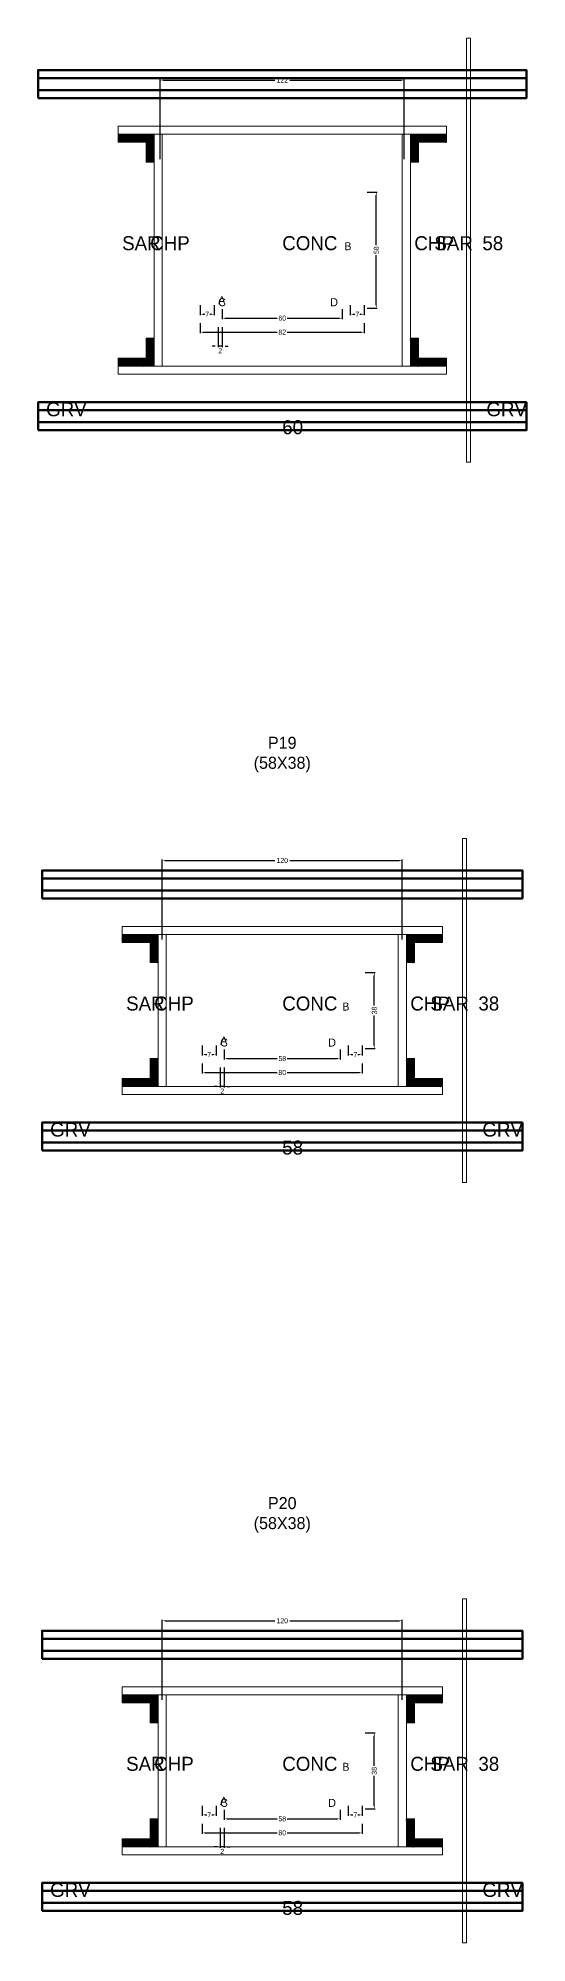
# Model space of a CAD drawing. Header units: centimetres. Extents: x -8500 to 4299, y -7226 to 295.
# Drawn here: x -122 to 122, y -6786 to -5834 of the extents above; entities that cross this region are included whole.
import ezdxf

# ---------------------------------------------------------------- set-up
doc = ezdxf.new("R2010")
doc.units = ezdxf.units.CM
for name, color, linetype in [('COTA', 241, 'Continuous'), ('GRAVATA', 224, 'Continuous'), ('Hachura', 251, 'Continuous'), ('NOMENCLATURA', 7, 'Continuous'), ('SARRAFO', 251, 'Continuous'), ('Texto Seção', 7, 'Continuous')]:
    doc.layers.add(name, color=color, linetype=linetype)
doc.dimstyles.new('cotax2', dxfattribs={"dimtxt": 2.5, "dimasz": 1.5, "dimexe": 0.5, "dimexo": 0.5, "dimgap": 0.5, "dimtad": 1, "dimcen": 2.5, "dimazin": 3, "dimtfac": 1, "dimtmove": 0, "dimatfit": 3})

# ---------------------------------------------------------------- blocks, each defined once
blk = doc.blocks.new('_CLOSEDFILLED')
at = {"color": 0, "linetype": 'BYBLOCK'}
blk.add_solid([(-1, 0.16), (0, 0), (-1, -0.16)], dxfattribs=at)
blk = doc.blocks.new('*D558')
for p, q in [((-41, -5976.5), (-41, -5981.5)), ((41, -5976.5), (41, -5981.5)), ((-39.5, -5981), (-2.5, -5981)), ((2.5, -5981), (39.5, -5981))]:
    blk.add_line(p, q)
at = {"layer": 'Defpoints'}
for p in [(-41, -5976), (41, -5976), (-41, -5981)]:
    blk.add_point(p, dxfattribs=at)
at = {"layer": 'COTA', "xscale": 1.5, "yscale": 1.5, "rotation": 180}
blk.add_blockref('_CLOSEDFILLED', (-41, -5981), dxfattribs=at)
at = {"layer": 'COTA', "xscale": 1.5, "yscale": 1.5}
blk.add_blockref('_CLOSEDFILLED', (41, -5981), dxfattribs=at)
at = {"layer": 'COTA', "insert": (0, -5981), "char_height": 2.5, "attachment_point": 5}
blk.add_mtext('82', dxfattribs=at)
blk = doc.blocks.new('*D559')
for p, q in [((-30, -5969.5), (-30, -5974.5)), ((-28.5, -5974), (-2.5, -5974)), ((2.5, -5974), (28.5, -5974)), ((30, -5969.5), (30, -5974.5))]:
    blk.add_line(p, q)
at = {"layer": 'Defpoints'}
for p in [(-30, -5969), (30, -5969), (-30, -5974)]:
    blk.add_point(p, dxfattribs=at)
at = {"layer": 'COTA', "xscale": 1.5, "yscale": 1.5, "rotation": 180}
blk.add_blockref('_CLOSEDFILLED', (-30, -5974), dxfattribs=at)
at = {"layer": 'COTA', "xscale": 1.5, "yscale": 1.5}
blk.add_blockref('_CLOSEDFILLED', (30, -5974), dxfattribs=at)
at = {"layer": 'COTA', "insert": (0, -5974), "char_height": 2.5, "attachment_point": 5}
blk.add_mtext('60', dxfattribs=at)
blk = doc.blocks.new('*D560')
for p, q in [((42.5, -5911), (47.5, -5911)), ((47, -5937.5), (47, -5912.5)), ((47, -5967.5), (47, -5942.5)), ((42.5, -5969), (47.5, -5969))]:
    blk.add_line(p, q)
at = {"layer": 'Defpoints'}
for p in [(42, -5911), (42, -5969), (47, -5969)]:
    blk.add_point(p, dxfattribs=at)
at = {"layer": 'COTA', "xscale": 1.5, "yscale": 1.5}
for p, rotation in [((47, -5911), 90), ((47, -5969), 270)]:
    blk.add_blockref('_CLOSEDFILLED', p, dxfattribs=dict(at, rotation=rotation))
at = {"layer": 'COTA', "insert": (47, -5940), "char_height": 2.5, "attachment_point": 5, "rotation": 90}
blk.add_mtext('58', dxfattribs=at)
blk = doc.blocks.new('*D561')
for p, q in [((-41, -5967.5), (-41, -5972.5)), ((-34, -5967.5), (-34, -5972.5)), ((-39.5, -5972), (-38.75, -5972)), ((-36.25, -5972), (-35.5, -5972))]:
    blk.add_line(p, q)
at = {"layer": 'Defpoints'}
for p in [(-41, -5967), (-34, -5967), (-41, -5972)]:
    blk.add_point(p, dxfattribs=at)
at = {"layer": 'COTA', "xscale": 1.5, "yscale": 1.5, "rotation": 180}
blk.add_blockref('_CLOSEDFILLED', (-41, -5972), dxfattribs=at)
at = {"layer": 'COTA', "xscale": 1.5, "yscale": 1.5}
blk.add_blockref('_CLOSEDFILLED', (-34, -5972), dxfattribs=at)
at = {"layer": 'COTA', "insert": (-37.5, -5972), "char_height": 2.5, "attachment_point": 5}
blk.add_mtext('7', dxfattribs=at)
blk = doc.blocks.new('*D562')
for p, q in [((34, -5967.5), (34, -5972.5)), ((41, -5967.5), (41, -5972.5)), ((35.5, -5972), (36.25, -5972)), ((38.75, -5972), (39.5, -5972))]:
    blk.add_line(p, q)
at = {"layer": 'Defpoints'}
for p in [(34, -5967), (41, -5967), (34, -5972)]:
    blk.add_point(p, dxfattribs=at)
at = {"layer": 'COTA', "xscale": 1.5, "yscale": 1.5, "rotation": 180}
blk.add_blockref('_CLOSEDFILLED', (34, -5972), dxfattribs=at)
at = {"layer": 'COTA', "xscale": 1.5, "yscale": 1.5}
blk.add_blockref('_CLOSEDFILLED', (41, -5972), dxfattribs=at)
at = {"layer": 'COTA', "insert": (37.5, -5972), "char_height": 2.5, "attachment_point": 5}
blk.add_mtext('7', dxfattribs=at)
blk = doc.blocks.new('*D563')
for p, q in [((-61, -5894.5), (-61, -5854.5)), ((61, -5894.5), (61, -5854.5)), ((-59.5, -5855), (-3.75, -5855)), ((3.75, -5855), (59.5, -5855))]:
    blk.add_line(p, q)
at = {"layer": 'Defpoints'}
for p in [(-61, -5855), (-61, -5895), (61, -5895)]:
    blk.add_point(p, dxfattribs=at)
at = {"layer": 'COTA', "xscale": 1.5, "yscale": 1.5, "rotation": 180}
blk.add_blockref('_CLOSEDFILLED', (-61, -5855), dxfattribs=at)
at = {"layer": 'COTA', "xscale": 1.5, "yscale": 1.5}
blk.add_blockref('_CLOSEDFILLED', (61, -5855), dxfattribs=at)
at = {"layer": 'COTA', "insert": (0, -5855), "char_height": 2.5, "attachment_point": 5}
blk.add_mtext('122', dxfattribs=at)
blk = doc.blocks.new('*D592')
for p, q in [((-40, -6346.5), (-40, -6351.5)), ((40, -6346.5), (40, -6351.5)), ((-38.5, -6351), (-2.5, -6351)), ((2.5, -6351), (38.5, -6351))]:
    blk.add_line(p, q)
at = {"layer": 'Defpoints'}
for p in [(-40, -6346), (40, -6346), (-40, -6351)]:
    blk.add_point(p, dxfattribs=at)
at = {"layer": 'COTA', "xscale": 1.5, "yscale": 1.5, "rotation": 180}
blk.add_blockref('_CLOSEDFILLED', (-40, -6351), dxfattribs=at)
at = {"layer": 'COTA', "xscale": 1.5, "yscale": 1.5}
blk.add_blockref('_CLOSEDFILLED', (40, -6351), dxfattribs=at)
at = {"layer": 'COTA', "insert": (0, -6351), "char_height": 2.5, "attachment_point": 5}
blk.add_mtext('80', dxfattribs=at)
blk = doc.blocks.new('*D593')
for p, q in [((-29, -6339.5), (-29, -6344.5)), ((29, -6339.5), (29, -6344.5)), ((-27.5, -6344), (-2.5, -6344)), ((2.5, -6344), (27.5, -6344))]:
    blk.add_line(p, q)
at = {"layer": 'Defpoints'}
for p in [(-29, -6339), (29, -6339), (-29, -6344)]:
    blk.add_point(p, dxfattribs=at)
at = {"layer": 'COTA', "xscale": 1.5, "yscale": 1.5, "rotation": 180}
blk.add_blockref('_CLOSEDFILLED', (-29, -6344), dxfattribs=at)
at = {"layer": 'COTA', "xscale": 1.5, "yscale": 1.5}
blk.add_blockref('_CLOSEDFILLED', (29, -6344), dxfattribs=at)
at = {"layer": 'COTA', "insert": (0, -6344), "char_height": 2.5, "attachment_point": 5}
blk.add_mtext('58', dxfattribs=at)
blk = doc.blocks.new('*D594')
for p, q in [((41.5, -6301), (46.5, -6301)), ((46, -6317.5), (46, -6302.5)), ((46, -6337.5), (46, -6322.5)), ((41.5, -6339), (46.5, -6339))]:
    blk.add_line(p, q)
at = {"layer": 'Defpoints'}
for p in [(41, -6301), (41, -6339), (46, -6339)]:
    blk.add_point(p, dxfattribs=at)
at = {"layer": 'COTA', "xscale": 1.5, "yscale": 1.5}
for p, rotation in [((46, -6301), 90), ((46, -6339), 270)]:
    blk.add_blockref('_CLOSEDFILLED', p, dxfattribs=dict(at, rotation=rotation))
at = {"layer": 'COTA', "insert": (46, -6320), "char_height": 2.5, "attachment_point": 5, "rotation": 90}
blk.add_mtext('38', dxfattribs=at)
blk = doc.blocks.new('*D595')
for p, q in [((-40, -6337.5), (-40, -6342.5)), ((-33, -6337.5), (-33, -6342.5)), ((-38.5, -6342), (-37.75, -6342)), ((-35.25, -6342), (-34.5, -6342))]:
    blk.add_line(p, q)
at = {"layer": 'Defpoints'}
for p in [(-40, -6337), (-33, -6337), (-40, -6342)]:
    blk.add_point(p, dxfattribs=at)
at = {"layer": 'COTA', "xscale": 1.5, "yscale": 1.5, "rotation": 180}
blk.add_blockref('_CLOSEDFILLED', (-40, -6342), dxfattribs=at)
at = {"layer": 'COTA', "xscale": 1.5, "yscale": 1.5}
blk.add_blockref('_CLOSEDFILLED', (-33, -6342), dxfattribs=at)
at = {"layer": 'COTA', "insert": (-36.5, -6342), "char_height": 2.5, "attachment_point": 5}
blk.add_mtext('7', dxfattribs=at)
blk = doc.blocks.new('*D596')
for p, q in [((33, -6337.5), (33, -6342.5)), ((40, -6337.5), (40, -6342.5)), ((34.5, -6342), (35.25, -6342)), ((37.75, -6342), (38.5, -6342))]:
    blk.add_line(p, q)
at = {"layer": 'Defpoints'}
for p in [(33, -6337), (40, -6337), (33, -6342)]:
    blk.add_point(p, dxfattribs=at)
at = {"layer": 'COTA', "xscale": 1.5, "yscale": 1.5, "rotation": 180}
blk.add_blockref('_CLOSEDFILLED', (33, -6342), dxfattribs=at)
at = {"layer": 'COTA', "xscale": 1.5, "yscale": 1.5}
blk.add_blockref('_CLOSEDFILLED', (40, -6342), dxfattribs=at)
at = {"layer": 'COTA', "insert": (36.5, -6342), "char_height": 2.5, "attachment_point": 5}
blk.add_mtext('7', dxfattribs=at)
blk = doc.blocks.new('*D597')
for p, q in [((-60, -6284.5), (-60, -6244.5)), ((-58.5, -6245), (-3.75, -6245)), ((3.75, -6245), (58.5, -6245)), ((60, -6284.5), (60, -6244.5))]:
    blk.add_line(p, q)
at = {"layer": 'Defpoints'}
for p in [(-60, -6245), (-60, -6285), (60, -6285)]:
    blk.add_point(p, dxfattribs=at)
at = {"layer": 'COTA', "xscale": 1.5, "yscale": 1.5, "rotation": 180}
blk.add_blockref('_CLOSEDFILLED', (-60, -6245), dxfattribs=at)
at = {"layer": 'COTA', "xscale": 1.5, "yscale": 1.5}
blk.add_blockref('_CLOSEDFILLED', (60, -6245), dxfattribs=at)
at = {"layer": 'COTA', "insert": (0, -6245), "char_height": 2.5, "attachment_point": 5}
blk.add_mtext('120', dxfattribs=at)
blk = doc.blocks.new('*D626')
for p, q in [((-40, -6726.5), (-40, -6731.5)), ((40, -6726.5), (40, -6731.5)), ((-38.5, -6731), (-2.5, -6731)), ((2.5, -6731), (38.5, -6731))]:
    blk.add_line(p, q)
at = {"layer": 'Defpoints'}
for p in [(-40, -6726), (40, -6726), (-40, -6731)]:
    blk.add_point(p, dxfattribs=at)
at = {"layer": 'COTA', "xscale": 1.5, "yscale": 1.5, "rotation": 180}
blk.add_blockref('_CLOSEDFILLED', (-40, -6731), dxfattribs=at)
at = {"layer": 'COTA', "xscale": 1.5, "yscale": 1.5}
blk.add_blockref('_CLOSEDFILLED', (40, -6731), dxfattribs=at)
at = {"layer": 'COTA', "insert": (0, -6731), "char_height": 2.5, "attachment_point": 5}
blk.add_mtext('80', dxfattribs=at)
blk = doc.blocks.new('*D627')
for p, q in [((-29, -6719.5), (-29, -6724.5)), ((29, -6719.5), (29, -6724.5)), ((-27.5, -6724), (-2.5, -6724)), ((2.5, -6724), (27.5, -6724))]:
    blk.add_line(p, q)
at = {"layer": 'Defpoints'}
for p in [(-29, -6719), (29, -6719), (-29, -6724)]:
    blk.add_point(p, dxfattribs=at)
at = {"layer": 'COTA', "xscale": 1.5, "yscale": 1.5, "rotation": 180}
blk.add_blockref('_CLOSEDFILLED', (-29, -6724), dxfattribs=at)
at = {"layer": 'COTA', "xscale": 1.5, "yscale": 1.5}
blk.add_blockref('_CLOSEDFILLED', (29, -6724), dxfattribs=at)
at = {"layer": 'COTA', "insert": (0, -6724), "char_height": 2.5, "attachment_point": 5}
blk.add_mtext('58', dxfattribs=at)
blk = doc.blocks.new('*D628')
for p, q in [((41.5, -6681), (46.5, -6681)), ((46, -6697.5), (46, -6682.5)), ((46, -6717.5), (46, -6702.5)), ((41.5, -6719), (46.5, -6719))]:
    blk.add_line(p, q)
at = {"layer": 'Defpoints'}
for p in [(41, -6681), (41, -6719), (46, -6719)]:
    blk.add_point(p, dxfattribs=at)
at = {"layer": 'COTA', "xscale": 1.5, "yscale": 1.5}
for p, rotation in [((46, -6681), 90), ((46, -6719), 270)]:
    blk.add_blockref('_CLOSEDFILLED', p, dxfattribs=dict(at, rotation=rotation))
at = {"layer": 'COTA', "insert": (46, -6700), "char_height": 2.5, "attachment_point": 5, "rotation": 90}
blk.add_mtext('38', dxfattribs=at)
blk = doc.blocks.new('*D629')
for p, q in [((-40, -6717.5), (-40, -6722.5)), ((-33, -6717.5), (-33, -6722.5)), ((-38.5, -6722), (-37.75, -6722)), ((-35.25, -6722), (-34.5, -6722))]:
    blk.add_line(p, q)
at = {"layer": 'Defpoints'}
for p in [(-40, -6717), (-33, -6717), (-40, -6722)]:
    blk.add_point(p, dxfattribs=at)
at = {"layer": 'COTA', "xscale": 1.5, "yscale": 1.5, "rotation": 180}
blk.add_blockref('_CLOSEDFILLED', (-40, -6722), dxfattribs=at)
at = {"layer": 'COTA', "xscale": 1.5, "yscale": 1.5}
blk.add_blockref('_CLOSEDFILLED', (-33, -6722), dxfattribs=at)
at = {"layer": 'COTA', "insert": (-36.5, -6722), "char_height": 2.5, "attachment_point": 5}
blk.add_mtext('7', dxfattribs=at)
blk = doc.blocks.new('*D630')
for p, q in [((33, -6717.5), (33, -6722.5)), ((40, -6717.5), (40, -6722.5)), ((34.5, -6722), (35.25, -6722)), ((37.75, -6722), (38.5, -6722))]:
    blk.add_line(p, q)
at = {"layer": 'Defpoints'}
for p in [(33, -6717), (40, -6717), (33, -6722)]:
    blk.add_point(p, dxfattribs=at)
at = {"layer": 'COTA', "xscale": 1.5, "yscale": 1.5, "rotation": 180}
blk.add_blockref('_CLOSEDFILLED', (33, -6722), dxfattribs=at)
at = {"layer": 'COTA', "xscale": 1.5, "yscale": 1.5}
blk.add_blockref('_CLOSEDFILLED', (40, -6722), dxfattribs=at)
at = {"layer": 'COTA', "insert": (36.5, -6722), "char_height": 2.5, "attachment_point": 5}
blk.add_mtext('7', dxfattribs=at)
blk = doc.blocks.new('*D631')
for p, q in [((-60, -6664.5), (-60, -6624.5)), ((-58.5, -6625), (-3.75, -6625)), ((3.75, -6625), (58.5, -6625)), ((60, -6664.5), (60, -6624.5))]:
    blk.add_line(p, q)
at = {"layer": 'Defpoints'}
for p in [(-60, -6625), (-60, -6665), (60, -6665)]:
    blk.add_point(p, dxfattribs=at)
at = {"layer": 'COTA', "xscale": 1.5, "yscale": 1.5, "rotation": 180}
blk.add_blockref('_CLOSEDFILLED', (-60, -6625), dxfattribs=at)
at = {"layer": 'COTA', "xscale": 1.5, "yscale": 1.5}
blk.add_blockref('_CLOSEDFILLED', (60, -6625), dxfattribs=at)
at = {"layer": 'COTA', "insert": (0, -6625), "char_height": 2.5, "attachment_point": 5}
blk.add_mtext('120', dxfattribs=at)

msp = doc.modelspace()

# ---------------------------------------------------------------- hatches: boundary and pattern name
at = {"layer": 'SARRAFO'}
h = msp.add_hatch(dxfattribs=at)
h.set_pattern_fill('SOLID', scale=2)
h.paths.add_polyline_path([(-82, -5886), (-68, -5886), (-68, -5882), (-82, -5882)])
h = msp.add_hatch(dxfattribs=at)
h.set_pattern_fill('SOLID', scale=2)
h.paths.add_polyline_path([(-68, -5896), (-64, -5896), (-64, -5882), (-68, -5882)])
h = msp.add_hatch(dxfattribs=at)
h.set_pattern_fill('SOLID', scale=2)
h.paths.add_polyline_path([(64, -5896), (68, -5896), (68, -5882), (64, -5882)])
h = msp.add_hatch(dxfattribs=at)
h.set_pattern_fill('SOLID', scale=2)
h.paths.add_polyline_path([(68, -5886), (82, -5886), (82, -5882), (68, -5882)])
h = msp.add_hatch(dxfattribs=at)
h.set_pattern_fill('SOLID', scale=2)
h.paths.add_polyline_path([(-68, -5998), (-64, -5998), (-64, -5984), (-68, -5984)])
h = msp.add_hatch(dxfattribs=at)
h.set_pattern_fill('SOLID', scale=2)
h.paths.add_polyline_path([(64, -5998), (68, -5998), (68, -5984), (64, -5984)])
h = msp.add_hatch(dxfattribs=at)
h.set_pattern_fill('SOLID', scale=2)
h.paths.add_polyline_path([(-82, -5998), (-68, -5998), (-68, -5994), (-82, -5994)])
h = msp.add_hatch(dxfattribs=at)
h.set_pattern_fill('SOLID', scale=2)
h.paths.add_polyline_path([(68, -5998), (82, -5998), (82, -5994), (68, -5994)])
h = msp.add_hatch(dxfattribs=at)
h.set_pattern_fill('SOLID', scale=2)
h.paths.add_polyline_path([(-80, -6286), (-66, -6286), (-66, -6282), (-80, -6282)])
h = msp.add_hatch(dxfattribs=at)
h.set_pattern_fill('SOLID', scale=2)
h.paths.add_polyline_path([(-66, -6296), (-62, -6296), (-62, -6282), (-66, -6282)])
h = msp.add_hatch(dxfattribs=at)
h.set_pattern_fill('SOLID', scale=2)
h.paths.add_polyline_path([(62, -6296), (66, -6296), (66, -6282), (62, -6282)])
h = msp.add_hatch(dxfattribs=at)
h.set_pattern_fill('SOLID', scale=2)
h.paths.add_polyline_path([(66, -6286), (80, -6286), (80, -6282), (66, -6282)])
h = msp.add_hatch(dxfattribs=at)
h.set_pattern_fill('SOLID', scale=2)
h.paths.add_polyline_path([(-66, -6358), (-62, -6358), (-62, -6344), (-66, -6344)])
h = msp.add_hatch(dxfattribs=at)
h.set_pattern_fill('SOLID', scale=2)
h.paths.add_polyline_path([(62, -6358), (66, -6358), (66, -6344), (62, -6344)])
h = msp.add_hatch(dxfattribs=at)
h.set_pattern_fill('SOLID', scale=2)
h.paths.add_polyline_path([(-80, -6358), (-66, -6358), (-66, -6354), (-80, -6354)])
h = msp.add_hatch(dxfattribs=at)
h.set_pattern_fill('SOLID', scale=2)
h.paths.add_polyline_path([(66, -6358), (80, -6358), (80, -6354), (66, -6354)])
h = msp.add_hatch(dxfattribs=at)
h.set_pattern_fill('SOLID', scale=2)
h.paths.add_polyline_path([(-80, -6666), (-66, -6666), (-66, -6662), (-80, -6662)])
h = msp.add_hatch(dxfattribs=at)
h.set_pattern_fill('SOLID', scale=2)
h.paths.add_polyline_path([(-66, -6676), (-62, -6676), (-62, -6662), (-66, -6662)])
h = msp.add_hatch(dxfattribs=at)
h.set_pattern_fill('SOLID', scale=2)
h.paths.add_polyline_path([(62, -6676), (66, -6676), (66, -6662), (62, -6662)])
h = msp.add_hatch(dxfattribs=at)
h.set_pattern_fill('SOLID', scale=2)
h.paths.add_polyline_path([(66, -6666), (80, -6666), (80, -6662), (66, -6662)])
h = msp.add_hatch(dxfattribs=at)
h.set_pattern_fill('SOLID', scale=2)
h.paths.add_polyline_path([(-66, -6738), (-62, -6738), (-62, -6724), (-66, -6724)])
h = msp.add_hatch(dxfattribs=at)
h.set_pattern_fill('SOLID', scale=2)
h.paths.add_polyline_path([(62, -6738), (66, -6738), (66, -6724), (62, -6724)])
h = msp.add_hatch(dxfattribs=at)
h.set_pattern_fill('SOLID', scale=2)
h.paths.add_polyline_path([(-80, -6738), (-66, -6738), (-66, -6734), (-80, -6734)])
h = msp.add_hatch(dxfattribs=at)
h.set_pattern_fill('SOLID', scale=2)
h.paths.add_polyline_path([(66, -6738), (80, -6738), (80, -6734), (66, -6734)])

# ---------------------------------------------------------------- linework, layer by layer
at = {"layer": 'GRAVATA', "lineweight": 50}
for points in [[(-122, -5864), (122, -5864), (122, -5850), (-122, -5850)], [(-122, -5860), (122, -5860), (122, -5854), (-122, -5854)], [(-122, -6030), (122, -6030), (122, -6016), (-122, -6016)], [(-122, -6026), (122, -6026), (122, -6020), (-122, -6020)], [(-120, -6264), (120, -6264), (120, -6250), (-120, -6250)], [(-120, -6260), (120, -6260), (120, -6254), (-120, -6254)], [(-120, -6390), (120, -6390), (120, -6376), (-120, -6376)], [(-120, -6386), (120, -6386), (120, -6380), (-120, -6380)], [(-120, -6644), (120, -6644), (120, -6630), (-120, -6630)], [(-120, -6640), (120, -6640), (120, -6634), (-120, -6634)], [(-120, -6770), (120, -6770), (120, -6756), (-120, -6756)], [(-120, -6766), (120, -6766), (120, -6760), (-120, -6760)]]:
    msp.add_lwpolyline(points, close=True, dxfattribs=at)
at = {"layer": 'Hachura', "lineweight": 13}
for points in [[(92, -6046), (94, -6046), (94, -5834), (92, -5834)], [(90, -6406), (92, -6406), (92, -6234), (90, -6234)], [(90, -6786), (92, -6786), (92, -6614), (90, -6614)]]:
    msp.add_lwpolyline(points, close=True, dxfattribs=at)
at = {"layer": 'Hachura', "lineweight": 18}
for points in [[(-82, -5882), (82, -5882), (82, -5878), (-82, -5878)], [(-64, -5998), (-60, -5998), (-60, -5882), (-64, -5882)], [(60, -5998), (64, -5998), (64, -5882), (60, -5882)], [(-82, -6002), (82, -6002), (82, -5998), (-82, -5998)], [(-80, -6282), (80, -6282), (80, -6278), (-80, -6278)], [(-62, -6358), (-58, -6358), (-58, -6282), (-62, -6282)], [(58, -6358), (62, -6358), (62, -6282), (58, -6282)], [(-80, -6362), (80, -6362), (80, -6358), (-80, -6358)], [(-80, -6662), (80, -6662), (80, -6658), (-80, -6658)], [(-62, -6738), (-58, -6738), (-58, -6662), (-62, -6662)], [(58, -6738), (62, -6738), (62, -6662), (58, -6662)], [(-80, -6742), (80, -6742), (80, -6738), (-80, -6738)]]:
    msp.add_lwpolyline(points, close=True, dxfattribs=at)
at = {"layer": 'SARRAFO', "lineweight": 13}
for points in [[(-82, -5886), (-68, -5886), (-68, -5882), (-82, -5882)], [(-68, -5896), (-64, -5896), (-64, -5882), (-68, -5882)], [(64, -5896), (68, -5896), (68, -5882), (64, -5882)], [(68, -5886), (82, -5886), (82, -5882), (68, -5882)], [(-68, -5998), (-64, -5998), (-64, -5984), (-68, -5984)], [(64, -5998), (68, -5998), (68, -5984), (64, -5984)], [(-82, -5998), (-68, -5998), (-68, -5994), (-82, -5994)], [(68, -5998), (82, -5998), (82, -5994), (68, -5994)], [(-80, -6286), (-66, -6286), (-66, -6282), (-80, -6282)], [(-66, -6296), (-62, -6296), (-62, -6282), (-66, -6282)], [(62, -6296), (66, -6296), (66, -6282), (62, -6282)], [(66, -6286), (80, -6286), (80, -6282), (66, -6282)], [(-66, -6358), (-62, -6358), (-62, -6344), (-66, -6344)], [(62, -6358), (66, -6358), (66, -6344), (62, -6344)], [(-80, -6358), (-66, -6358), (-66, -6354), (-80, -6354)], [(66, -6358), (80, -6358), (80, -6354), (66, -6354)], [(-80, -6666), (-66, -6666), (-66, -6662), (-80, -6662)], [(-66, -6676), (-62, -6676), (-62, -6662), (-66, -6662)], [(62, -6676), (66, -6676), (66, -6662), (62, -6662)], [(66, -6666), (80, -6666), (80, -6662), (66, -6662)], [(-66, -6738), (-62, -6738), (-62, -6724), (-66, -6724)], [(62, -6738), (66, -6738), (66, -6724), (62, -6724)], [(-80, -6738), (-66, -6738), (-66, -6734), (-80, -6734)], [(66, -6738), (80, -6738), (80, -6734), (66, -6734)]]:
    msp.add_lwpolyline(points, close=True, dxfattribs=at)

# ---------------------------------------------------------------- texts
at = {"layer": 'NOMENCLATURA'}
for s, p in [('B', (31, -5940)), ('A', (-32, -5967)), ('C', (-32, -5968)), ('D', (24, -5968)), ('B', (30, -6320)), ('A', (-31, -6337)), ('C', (-31, -6338)), ('D', (23, -6338)), ('B', (30, -6700)), ('A', (-31, -6717)), ('C', (-31, -6718)), ('D', (23, -6718))]:
    msp.add_text(s, height=4, dxfattribs=at).set_placement(p)
at = {"layer": 'NOMENCLATURA', "char_height": 6, "attachment_point": 8}
for s, insert in [('P19\\P(58X38)', (0, -6201)), ('P20\\P(58X38)', (0, -6581))]:
    msp.add_mtext(s, dxfattribs=dict(at, insert=insert))
at = {"layer": 'Texto Seção'}
for s, p in [('SAR', (-80, -5940)), ('CHP', (-66, -5940)), ('CONC', (0, -5940)), ('CHP', (66, -5940)), ('SAR', (76, -5940)), ('58', (100, -5940)), ('GRV', (-118, -6023)), ('GRV', (102, -6023)), ('60', (0, -6032)), ('SAR', (-78, -6320)), ('CHP', (-64, -6320)), ('CONC', (0, -6320)), ('CHP', (64, -6320)), ('SAR', (74, -6320)), ('38', (98, -6320)), ('GRV', (-116, -6383)), ('GRV', (100, -6383)), ('58', (0, -6392)), ('SAR', (-78, -6700)), ('CHP', (-64, -6700)), ('CONC', (0, -6700)), ('CHP', (64, -6700)), ('SAR', (74, -6700)), ('38', (98, -6700)), ('GRV', (-116, -6763)), ('GRV', (100, -6763)), ('58', (0, -6772))]:
    msp.add_text(s, height=7, dxfattribs=at).set_placement(p)

# ---------------------------------------------------------------- dimensions: what is measured, and where the dimension line sits
at = {"layer": 'COTA'}
for base, p1, p2, picture, middle in [((-61, -5855), (-61, -5895), (61, -5895), '*D563', (0, -5855)), ((-41, -5972), (-41, -5967), (-34, -5967), '*D561', (-37.5, -5972)), ((-30, -5974), (-30, -5969), (30, -5969), '*D559', (0, -5974)), ((34, -5972), (34, -5967), (41, -5967), '*D562', (37.5, -5972)), ((-41, -5981), (-41, -5976), (41, -5976), '*D558', (0, -5981)), ((-60, -6245), (-60, -6285), (60, -6285), '*D597', (0, -6245)), ((-40, -6342), (-40, -6337), (-33, -6337), '*D595', (-36.5, -6342)), ((-29, -6344), (-29, -6339), (29, -6339), '*D593', (0, -6344)), ((33, -6342), (33, -6337), (40, -6337), '*D596', (36.5, -6342)), ((-40, -6351), (-40, -6346), (40, -6346), '*D592', (0, -6351)), ((-60, -6625), (-60, -6665), (60, -6665), '*D631', (0, -6625)), ((-40, -6722), (-40, -6717), (-33, -6717), '*D629', (-36.5, -6722)), ((-29, -6724), (-29, -6719), (29, -6719), '*D627', (0, -6724)), ((33, -6722), (33, -6717), (40, -6717), '*D630', (36.5, -6722)), ((-40, -6731), (-40, -6726), (40, -6726), '*D626', (0, -6731))]:
    dim = msp.add_linear_dim(base=base, p1=p1, p2=p2, dimstyle='cotax2', dxfattribs=at)
    dim.commit()
    dim.dimension.update_dxf_attribs({"geometry": picture, "text_midpoint": middle})
for base, p1, p2, picture, middle in [((47, -5969), (42, -5969), (42, -5911), '*D560', (47, -5940)), ((46, -6339), (41, -6339), (41, -6301), '*D594', (46, -6320)), ((46, -6719), (41, -6719), (41, -6681), '*D628', (46, -6700))]:
    dim = msp.add_linear_dim(base=base, p1=p1, p2=p2, angle=90, dimstyle='cotax2', dxfattribs=at)
    dim.commit()
    dim.dimension.update_dxf_attribs({"geometry": picture, "text_midpoint": middle})
for base, p1, p2 in [((-30, -5988), (-30, -5978), (-32, -5978)), ((-29, -6358), (-29, -6348), (-31, -6348)), ((-29, -6738), (-29, -6728), (-31, -6728))]:
    msp.add_linear_dim(base=base, p1=p1, p2=p2, dimstyle='cotax2', dxfattribs=at).render()

doc.saveas('drawing.dxf')
